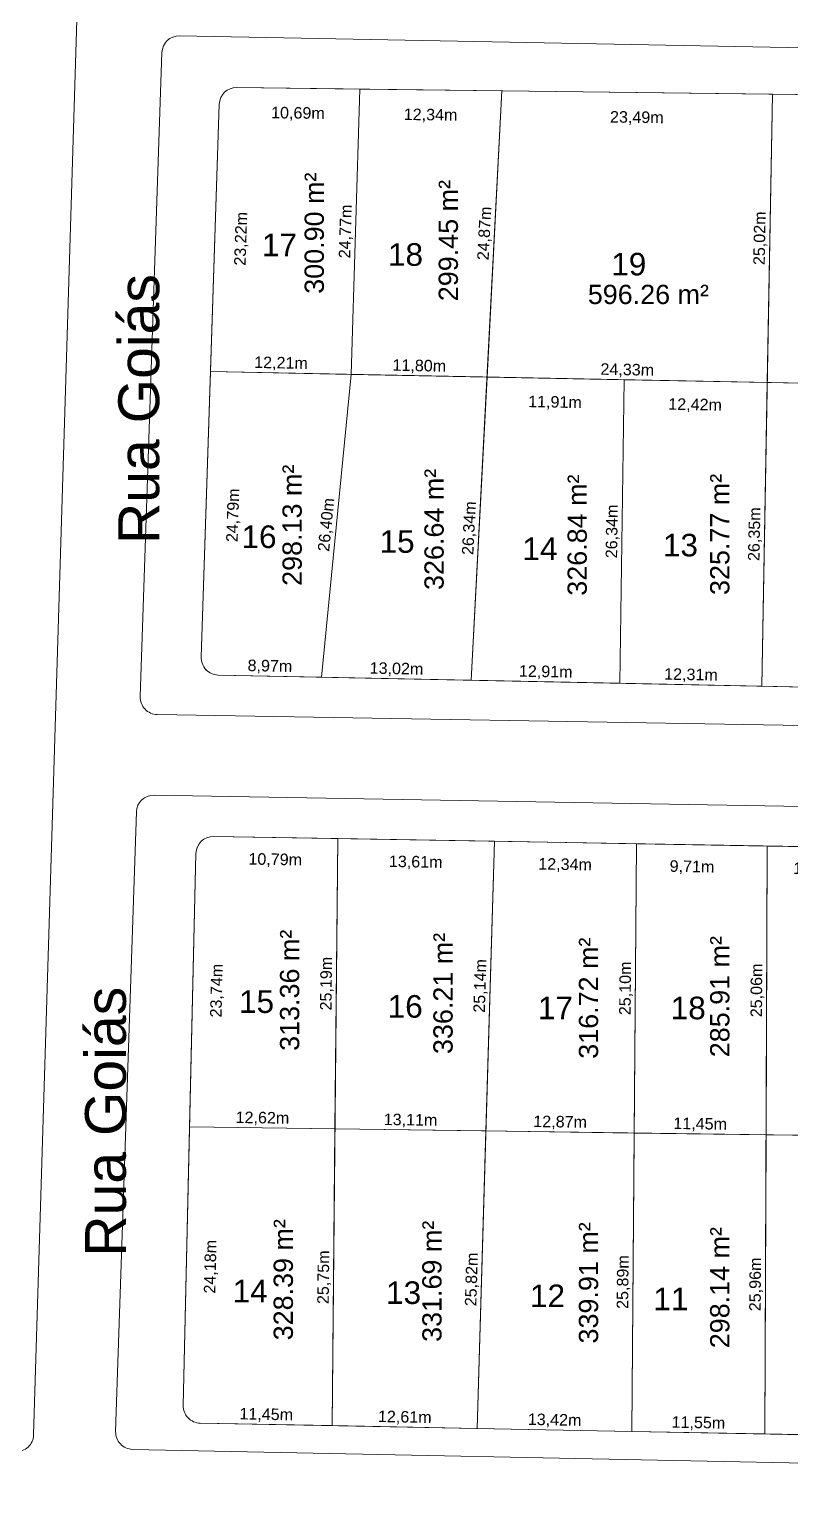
# Model space of a CAD drawing. Header units: metres. Extents: x 3808 to 8215, y 2374 to 6187.
# Drawn here: x 4826.5 to 4892.6, y 5179.5 to 5306.6 of the extents above; entities that cross this region are included whole.
import ezdxf
from ezdxf.enums import TextEntityAlignment as Align

# ---------------------------------------------------------------- set-up
doc = ezdxf.new("R2010")
doc.units = ezdxf.units.M
for name, color, linetype in [('Areas Lotes', 1, 'Continuous'), ('Calçada', 8, 'Continuous'), ('COTAS', 7, 'Continuous'), ('Lote', 7, 'Continuous'), ('Nome das Ruas', 7, 'Continuous'), ('Nº Lote', 7, 'Continuous'), ('quadras', 7, 'Continuous')]:
    doc.layers.add(name, color=color, linetype=linetype)
doc.styles.add('Arial', font='arial.ttf')
doc.dimstyles.new('Copy(2) of ISO-25', dxfattribs={"dimtxt": 1, "dimasz": 2.5, "dimexe": 1.25, "dimexo": 0.625, "dimgap": 0.2, "dimtad": 1, "dimtoh": 1, "dimlfac": 1, "dimzin": 1, "dimtxsty": 'Arial', "dimblk": 'NONE', "dimcen": 0, "dimse1": 1, "dimse2": 1, "dimsd1": 1, "dimsd2": 1, "dimclrt": 256, "dimaunit": 1, "dimadec": 3, "dimazin": 0, "dimtfac": 1, "dimtmove": 0, "dimatfit": 3, "dimldrblk": 'NONE', "dimfxl": 1, "dimtolj": 1, "dimtzin": 0, "dimarcsym": 0})

# ---------------------------------------------------------------- blocks, each defined once
blk = doc.blocks.new('*D5661')
at = {"layer": 'Defpoints', "color": 0, "linetype": 'Continuous', "transparency": 16777216}
for p in [(4890.36, 5184.69), (4890.36, 5184.69), (4902.29, 5184.46)]:
    blk.add_point(p, dxfattribs=at)
at = {"layer": 'COTAS', "linetype": 'Continuous', "lineweight": 5, "transparency": 16777216, "insert": (4896.34, 5185.38), "char_height": 1, "attachment_point": 5, "rotation": 358.9041, "style": 'Arial'}
blk.add_mtext('\\A1;11,93m', dxfattribs=at)
blk = doc.blocks.new('_None')
blk = doc.blocks.new('*D5662')
at = {"layer": 'Defpoints', "color": 0, "linetype": 'Continuous', "transparency": 16777216}
for p in [(4878.81, 5184.91), (4878.81, 5184.91), (4890.36, 5184.69)]:
    blk.add_point(p, dxfattribs=at)
at = {"layer": 'COTAS', "linetype": 'Continuous', "lineweight": 5, "transparency": 16777216, "insert": (4884.6, 5185.6), "char_height": 1, "attachment_point": 5, "rotation": 358.9041, "style": 'Arial'}
blk.add_mtext('\\A1;11,55m', dxfattribs=at)
blk = doc.blocks.new('*D5663')
at = {"layer": 'Defpoints', "color": 0, "linetype": 'Continuous', "transparency": 16777216}
for p in [(4865.39, 5185.17), (4865.39, 5185.17), (4878.81, 5184.91)]:
    blk.add_point(p, dxfattribs=at)
at = {"layer": 'COTAS', "linetype": 'Continuous', "lineweight": 5, "transparency": 16777216, "insert": (4872.11, 5185.84), "char_height": 1, "attachment_point": 5, "rotation": 358.9041, "style": 'Arial'}
blk.add_mtext('\\A1;13,42m', dxfattribs=at)
blk = doc.blocks.new('*D5664')
at = {"layer": 'Defpoints', "color": 0, "linetype": 'Continuous', "transparency": 16777216}
for p in [(4852.78, 5185.41), (4852.78, 5185.41), (4865.39, 5185.17)]:
    blk.add_point(p, dxfattribs=at)
at = {"layer": 'COTAS', "linetype": 'Continuous', "lineweight": 5, "transparency": 16777216, "insert": (4859.1, 5186.09), "char_height": 1, "attachment_point": 5, "rotation": 358.9041, "style": 'Arial'}
blk.add_mtext('\\A1;12,61m', dxfattribs=at)
blk = doc.blocks.new('*D5665')
at = {"layer": 'Defpoints', "color": 0, "linetype": 'Continuous', "transparency": 16777216}
for p in [(4841.33, 5185.63), (4841.33, 5185.63), (4852.78, 5185.41)]:
    blk.add_point(p, dxfattribs=at)
at = {"layer": 'COTAS', "linetype": 'Continuous', "lineweight": 5, "transparency": 16777216, "insert": (4847.07, 5186.32), "char_height": 1, "attachment_point": 5, "rotation": 358.9041, "style": 'Arial'}
blk.add_mtext('\\A1;11,45m', dxfattribs=at)
blk = doc.blocks.new('*D5666')
at = {"layer": 'Defpoints', "color": 0, "linetype": 'Continuous', "transparency": 16777216}
for p in [(4840.42, 5211.34), (4853.03, 5211.16), (4853.03, 5211.16)]:
    blk.add_point(p, dxfattribs=at)
at = {"layer": 'COTAS', "linetype": 'Continuous', "lineweight": 5, "transparency": 16777216, "insert": (4846.74, 5212.05), "char_height": 1, "attachment_point": 5, "rotation": 359.2102, "style": 'Arial'}
blk.add_mtext('\\A1;12,62m', dxfattribs=at)
blk = doc.blocks.new('*D5667')
at = {"layer": 'Defpoints', "color": 0, "linetype": 'Continuous', "transparency": 16777216}
for p in [(4853.03, 5211.16), (4866.15, 5210.98), (4866.15, 5210.98)]:
    blk.add_point(p, dxfattribs=at)
at = {"layer": 'COTAS', "linetype": 'Continuous', "lineweight": 5, "transparency": 16777216, "insert": (4859.6, 5211.87), "char_height": 1, "attachment_point": 5, "rotation": 359.2102, "style": 'Arial'}
blk.add_mtext('\\A1;13,11m', dxfattribs=at)
blk = doc.blocks.new('*D5668')
at = {"layer": 'Defpoints', "color": 0, "linetype": 'Continuous', "transparency": 16777216}
for p in [(4866.15, 5210.98), (4879.02, 5210.98), (4879.02, 5210.81)]:
    blk.add_point(p, dxfattribs=at)
at = {"layer": 'COTAS', "linetype": 'Continuous', "lineweight": 5, "transparency": 16777216, "insert": (4872.59, 5211.7), "char_height": 1, "attachment_point": 5, "rotation": 359.2102, "style": 'Arial'}
blk.add_mtext('\\A1;12,87m', dxfattribs=at)
blk = doc.blocks.new('*D5669')
at = {"layer": 'Defpoints', "color": 0, "linetype": 'Continuous', "transparency": 16777216}
for p in [(4879.02, 5210.98), (4890.47, 5210.65), (4890.47, 5210.65)]:
    blk.add_point(p, dxfattribs=at)
at = {"layer": 'COTAS', "linetype": 'Continuous', "lineweight": 5, "transparency": 16777216, "insert": (4884.75, 5211.53), "char_height": 1, "attachment_point": 5, "rotation": 359.2102, "style": 'Arial'}
blk.add_mtext('\\A1;11,45m', dxfattribs=at)
blk = doc.blocks.new('*D5670')
at = {"layer": 'Defpoints', "color": 0, "linetype": 'Continuous', "transparency": 16777216}
for p in [(4890.47, 5210.65), (4901.86, 5210.49), (4901.86, 5210.49)]:
    blk.add_point(p, dxfattribs=at)
at = {"layer": 'COTAS', "linetype": 'Continuous', "lineweight": 5, "transparency": 16777216, "insert": (4896.17, 5211.37), "char_height": 1, "attachment_point": 5, "rotation": 359.2102, "style": 'Arial'}
blk.add_mtext('\\A1;11,39m', dxfattribs=at)
blk = doc.blocks.new('*D5691')
at = {"layer": 'Defpoints', "color": 0, "linetype": 'Continuous', "transparency": 16777216}
for p in [(4888.93, 5235.71), (4901.45, 5235.52), (4888.89, 5232.97)]:
    blk.add_point(p, dxfattribs=at)
at = {"layer": 'COTAS', "linetype": 'Continuous', "lineweight": 5, "transparency": 16777216, "insert": (4895.16, 5233.66), "char_height": 1, "attachment_point": 5, "rotation": 359.0132, "style": 'Arial'}
blk.add_mtext('\\A1;12,52m', dxfattribs=at)
blk = doc.blocks.new('*D5692')
at = {"layer": 'Defpoints', "color": 0, "linetype": 'Continuous', "transparency": 16777216}
for p in [(4879.22, 5235.9), (4888.93, 5235.71), (4879.18, 5233.13)]:
    blk.add_point(p, dxfattribs=at)
at = {"layer": 'COTAS', "linetype": 'Continuous', "lineweight": 5, "transparency": 16777216, "insert": (4884.04, 5233.85), "char_height": 1, "attachment_point": 5, "rotation": 359.0132, "style": 'Arial'}
blk.add_mtext('\\A1;9,71m', dxfattribs=at)
blk = doc.blocks.new('*D5693')
at = {"layer": 'Defpoints', "color": 0, "linetype": 'Continuous', "transparency": 16777216}
for p in [(4866.88, 5236.12), (4879.22, 5235.9), (4866.83, 5233.35)]:
    blk.add_point(p, dxfattribs=at)
at = {"layer": 'COTAS', "linetype": 'Continuous', "lineweight": 5, "transparency": 16777216, "insert": (4873.02, 5234.04), "char_height": 1, "attachment_point": 5, "rotation": 359.0132, "style": 'Arial'}
blk.add_mtext('\\A1;12,34m', dxfattribs=at)
blk = doc.blocks.new('*D5694')
at = {"layer": 'Defpoints', "color": 0, "linetype": 'Continuous', "transparency": 16777216}
for p in [(4853.28, 5236.35), (4866.88, 5236.12), (4853.23, 5233.58)]:
    blk.add_point(p, dxfattribs=at)
at = {"layer": 'COTAS', "linetype": 'Continuous', "lineweight": 5, "transparency": 16777216, "insert": (4860.05, 5234.26), "char_height": 1, "attachment_point": 5, "rotation": 359.0132, "style": 'Arial'}
blk.add_mtext('\\A1;13,61m', dxfattribs=at)
blk = doc.blocks.new('*D5695')
at = {"layer": 'Defpoints', "color": 0, "linetype": 'Continuous', "transparency": 16777216}
for p in [(4842.49, 5236.54), (4853.28, 5236.35), (4842.44, 5233.77)]:
    blk.add_point(p, dxfattribs=at)
at = {"layer": 'COTAS', "linetype": 'Continuous', "lineweight": 5, "transparency": 16777216, "insert": (4847.85, 5234.47), "char_height": 1, "attachment_point": 5, "rotation": 359.0132, "style": 'Arial'}
blk.add_mtext('\\A1;10,79m', dxfattribs=at)
blk = doc.blocks.new('*D5696')
at = {"layer": 'Defpoints', "color": 0, "linetype": 'Continuous', "transparency": 16777216}
for p in [(4853.28, 5236.35), (4853.03, 5211.16), (4853.03, 5211.16)]:
    blk.add_point(p, dxfattribs=at)
at = {"layer": 'COTAS', "linetype": 'Continuous', "lineweight": 5, "transparency": 16777216, "insert": (4852.35, 5223.77), "char_height": 1, "attachment_point": 5, "rotation": 89.4457, "style": 'Arial'}
blk.add_mtext('\\A1;25,19m', dxfattribs=at)
blk = doc.blocks.new('*D5697')
at = {"layer": 'Defpoints', "color": 0, "linetype": 'Continuous', "transparency": 16777216}
for p in [(4866.88, 5236.12), (4866.15, 5210.98), (4866.15, 5210.98)]:
    blk.add_point(p, dxfattribs=at)
at = {"layer": 'COTAS', "linetype": 'Continuous', "lineweight": 5, "transparency": 16777216, "insert": (4865.71, 5223.57), "char_height": 1, "attachment_point": 5, "rotation": 88.3249, "style": 'Arial'}
blk.add_mtext('\\A1;25,14m', dxfattribs=at)
blk = doc.blocks.new('*D5698')
at = {"layer": 'Defpoints', "color": 0, "linetype": 'Continuous', "transparency": 16777216}
for p in [(4879.22, 5235.9), (4879.02, 5210.81), (4879.02, 5210.81)]:
    blk.add_point(p, dxfattribs=at)
at = {"layer": 'COTAS', "linetype": 'Continuous', "lineweight": 5, "transparency": 16777216, "insert": (4878.32, 5223.36), "char_height": 1, "attachment_point": 5, "rotation": 89.5321, "style": 'Arial'}
blk.add_mtext('\\A1;25,10m', dxfattribs=at)
blk = doc.blocks.new('*D5699')
at = {"layer": 'Defpoints', "color": 0, "linetype": 'Continuous', "transparency": 16777216}
for p in [(4890.57, 5235.71), (4890.47, 5210.65), (4890.47, 5210.65)]:
    blk.add_point(p, dxfattribs=at)
at = {"layer": 'COTAS', "linetype": 'Continuous', "lineweight": 5, "transparency": 16777216, "insert": (4889.72, 5223.18), "char_height": 1, "attachment_point": 5, "rotation": 89.7574, "style": 'Arial'}
blk.add_mtext('\\A1;25,06m', dxfattribs=at)
blk = doc.blocks.new('*D5723')
at = {"layer": 'Defpoints', "color": 0, "linetype": 'Continuous', "transparency": 16777216}
for p in [(4890.47, 5210.65), (4890.36, 5184.69), (4890.36, 5184.69)]:
    blk.add_point(p, dxfattribs=at)
at = {"layer": 'COTAS', "linetype": 'Continuous', "lineweight": 5, "transparency": 16777216, "insert": (4889.61, 5197.67), "char_height": 1, "attachment_point": 5, "rotation": 89.7574, "style": 'Arial'}
blk.add_mtext('\\A1;25,96m', dxfattribs=at)
blk = doc.blocks.new('*D5724')
at = {"layer": 'Defpoints', "color": 0, "linetype": 'Continuous', "transparency": 16777216}
for p in [(4879.02, 5210.81), (4878.81, 5184.91), (4878.81, 5184.91)]:
    blk.add_point(p, dxfattribs=at)
at = {"layer": 'COTAS', "linetype": 'Continuous', "lineweight": 5, "transparency": 16777216, "insert": (4878.11, 5197.87), "char_height": 1, "attachment_point": 5, "rotation": 89.5321, "style": 'Arial'}
blk.add_mtext('\\A1;25,89m', dxfattribs=at)
blk = doc.blocks.new('*D5725')
at = {"layer": 'Defpoints', "color": 0, "linetype": 'Continuous', "transparency": 16777216}
for p in [(4866.15, 5210.98), (4865.39, 5185.17), (4865.39, 5185.17)]:
    blk.add_point(p, dxfattribs=at)
at = {"layer": 'COTAS', "linetype": 'Continuous', "lineweight": 5, "transparency": 16777216, "insert": (4864.97, 5198.1), "char_height": 1, "attachment_point": 5, "rotation": 88.3249, "style": 'Arial'}
blk.add_mtext('\\A1;25,82m', dxfattribs=at)
blk = doc.blocks.new('*D5726')
at = {"layer": 'Defpoints', "color": 0, "linetype": 'Continuous', "transparency": 16777216}
for p in [(4853.03, 5211.16), (4852.78, 5185.41), (4852.78, 5185.41)]:
    blk.add_point(p, dxfattribs=at)
at = {"layer": 'COTAS', "linetype": 'Continuous', "lineweight": 5, "transparency": 16777216, "insert": (4852.11, 5198.29), "char_height": 1, "attachment_point": 5, "rotation": 89.4457, "style": 'Arial'}
blk.add_mtext('\\A1;25,75m', dxfattribs=at)
blk = doc.blocks.new('*D5727')
at = {"layer": 'Defpoints', "color": 0, "linetype": 'Continuous', "transparency": 16777216}
for p in [(4840.42, 5211.34), (4843.36, 5211.27), (4839.86, 5187.16)]:
    blk.add_point(p, dxfattribs=at)
at = {"layer": 'COTAS', "linetype": 'Continuous', "lineweight": 5, "transparency": 16777216, "insert": (4842.29, 5199.2), "char_height": 1, "attachment_point": 5, "rotation": 88.6853, "style": 'Arial'}
blk.add_mtext('\\A1;24,18m', dxfattribs=at)
blk = doc.blocks.new('*D5728')
at = {"layer": 'Defpoints', "color": 0, "linetype": 'Continuous', "transparency": 16777216}
for p in [(4840.96, 5235.07), (4843.91, 5235), (4840.42, 5211.34)]:
    blk.add_point(p, dxfattribs=at)
at = {"layer": 'COTAS', "linetype": 'Continuous', "lineweight": 5, "transparency": 16777216, "insert": (4842.83, 5223.16), "char_height": 1, "attachment_point": 5, "rotation": 88.6853, "style": 'Arial'}
blk.add_mtext('\\A1;23,74m', dxfattribs=at)
blk = doc.blocks.new('*D5916')
at = {"layer": 'Defpoints', "color": 0, "linetype": 'Continuous', "transparency": 16777216}
for p in [(4890.09, 5249.58), (4890.09, 5249.58), (4902.14, 5249.34)]:
    blk.add_point(p, dxfattribs=at)
at = {"layer": 'COTAS', "linetype": 'Continuous', "lineweight": 5, "transparency": 16777216, "insert": (4896.13, 5250.26), "char_height": 1, "attachment_point": 5, "rotation": 358.8291, "style": 'Arial'}
blk.add_mtext('\\A1;12,05m', dxfattribs=at)
blk = doc.blocks.new('*D5917')
at = {"layer": 'Defpoints', "color": 0, "linetype": 'Continuous', "transparency": 16777216}
for p in [(4877.78, 5249.83), (4877.78, 5249.83), (4890.09, 5249.58)]:
    blk.add_point(p, dxfattribs=at)
at = {"layer": 'COTAS', "linetype": 'Continuous', "lineweight": 5, "transparency": 16777216, "insert": (4883.95, 5250.51), "char_height": 1, "attachment_point": 5, "rotation": 358.8291, "style": 'Arial'}
blk.add_mtext('\\A1;12,31m', dxfattribs=at)
blk = doc.blocks.new('*D5918')
at = {"layer": 'Defpoints', "color": 0, "linetype": 'Continuous', "transparency": 16777216}
for p in [(4864.87, 5250.1), (4864.87, 5250.1), (4877.78, 5249.83)]:
    blk.add_point(p, dxfattribs=at)
at = {"layer": 'COTAS', "linetype": 'Continuous', "lineweight": 5, "transparency": 16777216, "insert": (4871.34, 5250.77), "char_height": 1, "attachment_point": 5, "rotation": 358.8291, "style": 'Arial'}
blk.add_mtext('\\A1;12,91m', dxfattribs=at)
blk = doc.blocks.new('*D5919')
at = {"layer": 'Defpoints', "color": 0, "linetype": 'Continuous', "transparency": 16777216}
for p in [(4851.86, 5250.36), (4851.86, 5250.36), (4864.87, 5250.1)]:
    blk.add_point(p, dxfattribs=at)
at = {"layer": 'COTAS', "linetype": 'Continuous', "lineweight": 5, "transparency": 16777216, "insert": (4858.38, 5251.03), "char_height": 1, "attachment_point": 5, "rotation": 358.8291, "style": 'Arial'}
blk.add_mtext('\\A1;13,02m', dxfattribs=at)
blk = doc.blocks.new('*D5920')
at = {"layer": 'Defpoints', "color": 0, "linetype": 'Continuous', "transparency": 16777216}
for p in [(4842.89, 5250.55), (4842.89, 5250.55), (4851.86, 5250.36)]:
    blk.add_point(p, dxfattribs=at)
at = {"layer": 'COTAS', "linetype": 'Continuous', "lineweight": 5, "transparency": 16777216, "insert": (4847.39, 5251.26), "char_height": 1, "attachment_point": 5, "rotation": 358.8291, "style": 'Arial'}
blk.add_mtext('\\A1;8,97m', dxfattribs=at)
blk = doc.blocks.new('*D5921')
at = {"layer": 'Defpoints', "color": 0, "linetype": 'Continuous', "transparency": 16777216}
for p in [(4842.23, 5276.87), (4854.44, 5276.64), (4854.44, 5276.64)]:
    blk.add_point(p, dxfattribs=at)
at = {"layer": 'COTAS', "linetype": 'Continuous', "lineweight": 5, "transparency": 16777216, "insert": (4848.35, 5277.56), "char_height": 1, "attachment_point": 5, "rotation": 358.8801, "style": 'Arial'}
blk.add_mtext('\\A1;12,21m', dxfattribs=at)
blk = doc.blocks.new('*D5922')
at = {"layer": 'Defpoints', "color": 0, "linetype": 'Continuous', "transparency": 16777216}
for p in [(4854.44, 5276.64), (4866.24, 5276.4), (4866.24, 5276.4)]:
    blk.add_point(p, dxfattribs=at)
at = {"layer": 'COTAS', "linetype": 'Continuous', "lineweight": 5, "transparency": 16777216, "insert": (4860.36, 5277.32), "char_height": 1, "attachment_point": 5, "rotation": 358.8801, "style": 'Arial'}
blk.add_mtext('\\A1;11,80m', dxfattribs=at)
blk = doc.blocks.new('*D5923')
at = {"layer": 'Defpoints', "color": 0, "linetype": 'Continuous', "transparency": 16777216}
for p in [(4866.24, 5276.4), (4890.57, 5275.93), (4890.57, 5275.93)]:
    blk.add_point(p, dxfattribs=at)
at = {"layer": 'COTAS', "linetype": 'Continuous', "lineweight": 5, "transparency": 16777216, "insert": (4878.42, 5276.97), "char_height": 1, "attachment_point": 5, "rotation": 358.8801, "style": 'Arial'}
blk.add_mtext('\\A1;24,33m', dxfattribs=at)
blk = doc.blocks.new('*D5924')
at = {"layer": 'Defpoints', "color": 0, "linetype": 'Continuous', "transparency": 16777216}
for p in [(4890.57, 5275.93), (4901.9, 5275.71), (4901.9, 5275.71)]:
    blk.add_point(p, dxfattribs=at)
at = {"layer": 'COTAS', "linetype": 'Continuous', "lineweight": 5, "transparency": 16777216, "insert": (4896.25, 5276.62), "char_height": 1, "attachment_point": 5, "rotation": 358.8801, "style": 'Arial'}
blk.add_mtext('\\A1;11,33m', dxfattribs=at)
blk = doc.blocks.new('*D5934')
at = {"layer": 'Defpoints', "color": 0, "linetype": 'Continuous', "transparency": 16777216}
for p in [(4866.24, 5276.78), (4878.15, 5276.55), (4878.08, 5273.24)]:
    blk.add_point(p, dxfattribs=at)
at = {"layer": 'COTAS', "linetype": 'Continuous', "lineweight": 5, "transparency": 16777216, "insert": (4872.14, 5274.16), "char_height": 1, "attachment_point": 5, "rotation": 358.8801, "style": 'Arial'}
blk.add_mtext('\\A1;11,91m', dxfattribs=at)
blk = doc.blocks.new('*D5935')
at = {"layer": 'Defpoints', "color": 0, "linetype": 'Continuous', "transparency": 16777216}
for p in [(4878.15, 5276.17), (4890.57, 5275.93), (4890.51, 5273.02)]:
    blk.add_point(p, dxfattribs=at)
at = {"layer": 'COTAS', "linetype": 'Continuous', "lineweight": 5, "transparency": 16777216, "insert": (4884.31, 5273.94), "char_height": 1, "attachment_point": 5, "rotation": 358.8801, "style": 'Arial'}
blk.add_mtext('\\A1;12,42m', dxfattribs=at)
blk = doc.blocks.new('*D5936')
at = {"layer": 'Defpoints', "color": 0, "linetype": 'Continuous', "transparency": 16777216}
for p in [(4844.51, 5301.53), (4855.2, 5301.4), (4855.16, 5298.37)]:
    blk.add_point(p, dxfattribs=at)
at = {"layer": 'COTAS', "linetype": 'Continuous', "lineweight": 5, "transparency": 16777216, "insert": (4849.82, 5299.24), "char_height": 1, "attachment_point": 5, "rotation": 359.2833, "style": 'Arial'}
blk.add_mtext('\\A1;10,69m', dxfattribs=at)
blk = doc.blocks.new('*D5937')
at = {"layer": 'Defpoints', "color": 0, "linetype": 'Continuous', "transparency": 16777216}
for p in [(4855.2, 5301.4), (4867.53, 5301.24), (4867.49, 5298.22)]:
    blk.add_point(p, dxfattribs=at)
at = {"layer": 'COTAS', "linetype": 'Continuous', "lineweight": 5, "transparency": 16777216, "insert": (4861.34, 5299.09), "char_height": 1, "attachment_point": 5, "rotation": 359.2833, "style": 'Arial'}
blk.add_mtext('\\A1;12,34m', dxfattribs=at)
blk = doc.blocks.new('*D5938')
at = {"layer": 'Defpoints', "color": 0, "linetype": 'Continuous', "transparency": 16777216}
for p in [(4867.53, 5301.24), (4891.02, 5300.95), (4890.98, 5297.92)]:
    blk.add_point(p, dxfattribs=at)
at = {"layer": 'COTAS', "linetype": 'Continuous', "lineweight": 5, "transparency": 16777216, "insert": (4879.25, 5298.87), "char_height": 1, "attachment_point": 5, "rotation": 359.2833, "style": 'Arial'}
blk.add_mtext('\\A1;23,49m', dxfattribs=at)
blk = doc.blocks.new('*D5939')
at = {"layer": 'Defpoints', "color": 0, "linetype": 'Continuous', "transparency": 16777216}
for p in [(4891.02, 5300.95), (4901.67, 5300.82), (4901.63, 5297.79)]:
    blk.add_point(p, dxfattribs=at)
at = {"layer": 'COTAS', "linetype": 'Continuous', "lineweight": 5, "transparency": 16777216, "insert": (4896.32, 5298.66), "char_height": 1, "attachment_point": 5, "rotation": 359.2833, "style": 'Arial'}
blk.add_mtext('\\A1;10,65m', dxfattribs=at)
blk = doc.blocks.new('*D5973')
at = {"layer": 'Defpoints', "color": 0, "linetype": 'Continuous', "transparency": 16777216}
for p in [(4890.57, 5275.93), (4890.09, 5249.58), (4890.09, 5249.58)]:
    blk.add_point(p, dxfattribs=at)
at = {"layer": 'COTAS', "linetype": 'Continuous', "lineweight": 5, "transparency": 16777216, "insert": (4889.53, 5262.77), "char_height": 1, "attachment_point": 5, "rotation": 88.9669, "style": 'Arial'}
blk.add_mtext('\\A1;26,35m', dxfattribs=at)
blk = doc.blocks.new('*D5974')
at = {"layer": 'Defpoints', "color": 0, "linetype": 'Continuous', "transparency": 16777216}
for p in [(4891.02, 5300.95), (4891.02, 5300.95), (4890.57, 5275.93)]:
    blk.add_point(p, dxfattribs=at)
at = {"layer": 'COTAS', "linetype": 'Continuous', "lineweight": 5, "transparency": 16777216, "insert": (4889.99, 5288.45), "char_height": 1, "attachment_point": 5, "rotation": 88.9669, "style": 'Arial'}
blk.add_mtext('\\A1;25,02m', dxfattribs=at)
blk = doc.blocks.new('*D5975')
at = {"layer": 'Defpoints', "color": 0, "linetype": 'Continuous', "transparency": 16777216}
for p in [(4867.53, 5301.24), (4866.24, 5276.4), (4866.24, 5276.4)]:
    blk.add_point(p, dxfattribs=at)
at = {"layer": 'COTAS', "linetype": 'Continuous', "lineweight": 5, "transparency": 16777216, "insert": (4866.09, 5288.87), "char_height": 1, "attachment_point": 5, "rotation": 87.0238, "style": 'Arial'}
blk.add_mtext('\\A1;24,87m', dxfattribs=at)
blk = doc.blocks.new('*D5976')
at = {"layer": 'Defpoints', "color": 0, "linetype": 'Continuous', "transparency": 16777216}
for p in [(4855.2, 5301.4), (4854.44, 5276.64), (4854.44, 5276.64)]:
    blk.add_point(p, dxfattribs=at)
at = {"layer": 'COTAS', "linetype": 'Continuous', "lineweight": 5, "transparency": 16777216, "insert": (4854.02, 5289.04), "char_height": 1, "attachment_point": 5, "rotation": 88.2569, "style": 'Arial'}
blk.add_mtext('\\A1;24,77m', dxfattribs=at)
blk = doc.blocks.new('*D5977')
at = {"layer": 'Defpoints', "color": 0, "linetype": 'Continuous', "transparency": 16777216}
for p in [(4854.44, 5276.64), (4851.86, 5250.36), (4851.86, 5250.36)]:
    blk.add_point(p, dxfattribs=at)
at = {"layer": 'COTAS', "linetype": 'Continuous', "lineweight": 5, "transparency": 16777216, "insert": (4852.35, 5263.58), "char_height": 1, "attachment_point": 5, "rotation": 84.3822, "style": 'Arial'}
blk.add_mtext('\\A1;26,40m', dxfattribs=at)
blk = doc.blocks.new('*D5978')
at = {"layer": 'Defpoints', "color": 0, "linetype": 'Continuous', "transparency": 16777216}
for p in [(4866.24, 5276.4), (4864.87, 5250.1), (4864.87, 5250.1)]:
    blk.add_point(p, dxfattribs=at)
at = {"layer": 'COTAS', "linetype": 'Continuous', "lineweight": 5, "transparency": 16777216, "insert": (4864.76, 5263.29), "char_height": 1, "attachment_point": 5, "rotation": 87.0238, "style": 'Arial'}
blk.add_mtext('\\A1;26,34m', dxfattribs=at)
blk = doc.blocks.new('*D5979')
at = {"layer": 'Defpoints', "color": 0, "linetype": 'Continuous', "transparency": 16777216}
for p in [(4878.15, 5276.17), (4877.78, 5249.83), (4877.78, 5249.83)]:
    blk.add_point(p, dxfattribs=at)
at = {"layer": 'COTAS', "linetype": 'Continuous', "lineweight": 5, "transparency": 16777216, "insert": (4877.16, 5263.01), "char_height": 1, "attachment_point": 5, "rotation": 89.2075, "style": 'Arial'}
blk.add_mtext('\\A1;26,34m', dxfattribs=at)
blk = doc.blocks.new('*D5980')
at = {"layer": 'Defpoints', "color": 0, "linetype": 'Continuous', "transparency": 16777216}
for p in [(4842.99, 5300.08), (4842.23, 5276.87), (4845.36, 5276.77)]:
    blk.add_point(p, dxfattribs=at)
at = {"layer": 'COTAS', "linetype": 'Continuous', "lineweight": 5, "transparency": 16777216, "insert": (4844.94, 5288.4), "char_height": 1, "attachment_point": 5, "rotation": 88.1343, "style": 'Arial'}
blk.add_mtext('\\A1;23,22m', dxfattribs=at)
blk = doc.blocks.new('*D5981')
at = {"layer": 'Defpoints', "color": 0, "linetype": 'Continuous', "transparency": 16777216}
for p in [(4842.23, 5276.87), (4841.43, 5252.09), (4844.65, 5251.99)]:
    blk.add_point(p, dxfattribs=at)
at = {"layer": 'COTAS', "linetype": 'Continuous', "lineweight": 5, "transparency": 16777216, "insert": (4844.25, 5264.41), "char_height": 1, "attachment_point": 5, "rotation": 88.1343, "style": 'Arial'}
blk.add_mtext('\\A1;24,79m', dxfattribs=at)

msp = doc.modelspace()

# ---------------------------------------------------------------- linework, layer by layer
at = {"layer": 'Calçada', "linetype": 'Continuous', "lineweight": 5}
for p, q in [((4834.986, 5450.076), (4826.87, 5184.602)), ((5025.046, 5302.448), (4839.538, 5306.011)), ((4838.01, 5304.562), (4836.133, 5248.671)), ((5023.762, 5243.912), (4837.607, 5247.121)), ((5023.592, 5236.914), (4837.323, 5240.125)), ((4835.798, 5238.676), (4833.992, 5184.904)), ((5022.33, 5179.505), (4835.461, 5183.354))]:
    msp.add_line(p, q, dxfattribs=at)
for centre, start, end in [((4839.509, 5304.512), 88.89945, 178.07708), ((4837.632, 5248.621), 178.07708, 269.01241), ((4837.297, 5238.625), 89.01241, 178.07708), ((4835.491, 5184.853), 178.07708, 268.82016), ((4825.371, 5184.653), 267.49632, 358.05102)]:
    msp.add_arc(centre, 1.5, start, end, dxfattribs=at)
at = {"layer": 'Lote', "linetype": 'Continuous', "lineweight": 5}
msp.add_line((4854.443, 5276.635), (4855.196, 5301.397), dxfattribs=at)
at = {"layer": 'Lote', "lineweight": 5}
for p, q in [((4864.873, 5250.097), (4867.532, 5301.243)), ((4890.09, 5249.582), (4891.016, 5300.949)), ((4934.534, 5275.07), (4842.232, 5276.874)), ((4851.859, 5250.363), (4854.443, 5276.635)), ((4877.783, 5249.833), (4878.147, 5276.172)), ((4853.277, 5236.351), (4852.785, 5185.41)), ((4866.882, 5236.117), (4865.392, 5185.169)), ((4878.807, 5184.912), (4879.224, 5235.904)), ((4890.573, 5235.709), (4890.357, 5184.692)), ((4840.419, 5211.338), (4921.28, 5210.223))]:
    msp.add_line(p, q, dxfattribs=at)
at = {"layer": 'Lote', "linetype": 'Continuous', "lineweight": 5, "flags": 128}
for points in [[(4855.196, 5301.397), (4844.506, 5301.531, 0.4083519), (4842.988, 5300.08), (4842.232, 5276.874), (4854.443, 5276.635)], [(4842.232, 5276.874), (4841.425, 5252.095, 0.41777), (4842.894, 5250.546), (4851.859, 5250.363), (4854.443, 5276.635)], [(4840.419, 5211.338), (4853.034, 5211.164), (4853.277, 5236.351), (4842.489, 5236.537, 0.412538), (4840.963, 5235.071)], [(4839.864, 5187.163, 0.4153326), (4841.335, 5185.629), (4852.785, 5185.41), (4853.034, 5211.164), (4840.419, 5211.338)]]:
    msp.add_lwpolyline(points, format="xyb", close=True, dxfattribs=at)
for points in [[(4854.443, 5276.635), (4866.241, 5276.405), (4867.532, 5301.243), (4855.196, 5301.397)], [(4890.565, 5275.929), (4891.016, 5300.949), (4867.532, 5301.243), (4866.241, 5276.405)], [(4901.898, 5275.707), (4901.67, 5300.816), (4891.016, 5300.949), (4890.565, 5275.929)], [(4851.859, 5250.363), (4864.873, 5250.097), (4866.241, 5276.405), (4854.443, 5276.635)], [(4864.873, 5250.097), (4877.783, 5249.833), (4878.147, 5276.172), (4866.241, 5276.405)], [(4877.783, 5249.833), (4890.09, 5249.582), (4890.565, 5275.929), (4878.147, 5276.172)], [(4890.09, 5249.582), (4902.137, 5249.336), (4901.898, 5275.707), (4890.565, 5275.929)], [(4866.882, 5236.117), (4853.277, 5236.351), (4853.034, 5211.164), (4866.147, 5210.983)], [(4866.147, 5210.983), (4879.019, 5210.806), (4879.224, 5235.904), (4866.882, 5236.117)], [(4890.573, 5235.709), (4879.224, 5235.904), (4879.019, 5210.806), (4890.467, 5210.648)], [(4890.467, 5210.648), (4901.86, 5210.491), (4901.449, 5235.521), (4890.573, 5235.709)], [(4866.147, 5210.983), (4853.034, 5211.164), (4852.785, 5185.41), (4865.392, 5185.169)], [(4865.392, 5185.169), (4878.807, 5184.912), (4879.019, 5210.806), (4866.147, 5210.983)], [(4879.019, 5210.806), (4878.807, 5184.912), (4890.357, 5184.692), (4890.467, 5210.648)], [(4890.357, 5184.692), (4902.288, 5184.463), (4901.86, 5210.491), (4890.467, 5210.648)]]:
    msp.add_lwpolyline(points, close=True, dxfattribs=at)
at = {"layer": 'quadras', "lineweight": 5}
for p, q in [((4844.506, 5301.531), (5020.421, 5299.331)), ((4841.425, 5252.095), (4842.988, 5300.08)), ((5020.372, 5246.919), (4842.894, 5250.546)), ((5020.313, 5233.474), (4842.489, 5236.537)), ((4840.963, 5235.071), (4839.864, 5187.163)), ((4841.335, 5185.629), (5018.877, 5182.233))]:
    msp.add_line(p, q, dxfattribs=at)
for centre, start, end in [((4844.487, 5300.031), 89.28331, 178.13428), ((4842.924, 5252.046), 178.13428, 268.82912), ((4842.463, 5235.037), 89.01324, 178.68527), ((4841.363, 5187.129), 178.68527, 268.90409)]:
    msp.add_arc(centre, 1.5, start, end, dxfattribs=at)

# ---------------------------------------------------------------- texts
at = {"layer": 'Areas Lotes', "lineweight": 5, "style": 'Arial'}
for s, p in [('300.90 m²', (4852.074, 5283.632)), ('299.45 m²', (4863.715, 5282.988)), ('298.13 m²', (4850.151, 5258.286)), ('326.64 m²', (4862.477, 5257.929)), ('326.84 m²', (4874.907, 5257.429)), ('325.77 m²', (4887.286, 5257.494)), ('313.36 m²', (4849.934, 5217.932)), ('336.21 m²', (4863.254, 5217.658)), ('316.72 m²', (4875.887, 5217.246)), ('285.91 m²', (4887.285, 5217.383)), ('328.39 m²', (4849.385, 5192.816)), ('331.69 m²', (4862.293, 5192.678)), ('339.91 m²', (4875.887, 5192.541)), ('298.14 m²', (4887.285, 5192.129))]:
    msp.add_text(s, height=1.6726, rotation=90, dxfattribs=at).set_placement(p)
at = {"layer": 'Areas Lotes', "linetype": 'Continuous', "lineweight": 5, "style": 'Arial'}
msp.add_text('596.26 m²', height=1.6726, dxfattribs=at).set_placement((4874.993, 5282.741))
at = {"layer": 'Nome das Ruas', "lineweight": 5, "style": 'Arial'}
for p in [(4837.777, 5261.914, 165.916), (4834.886, 5200.068, 165.916)]:
    msp.add_text('Rua Goiás', height=3.55, rotation=90, dxfattribs=at).set_placement(p)
at = {"layer": 'Nº Lote', "linetype": 'Continuous', "lineweight": 5, "style": 'Arial'}
for s, p in [('17', (4848.214, 5286.892)), ('18', (4859.161, 5286.059)), ('19', (4878.552, 5285.225)), ('16', (4846.442, 5261.571)), ('15', (4858.431, 5261.155)), ('14', (4870.837, 5260.529)), ('13', (4883.035, 5260.842)), ('15', (4846.226, 5221.226)), ('16', (4859.134, 5220.814)), ('17', (4872.18, 5220.677)), ('18', (4883.714, 5220.677)), ('14', (4845.677, 5196.11)), ('13', (4858.997, 5195.972)), ('12', (4871.493, 5195.698)), ('11', (4882.204, 5195.423))]:
    msp.add_text(s, height=1.96, dxfattribs=at).set_placement(p, align=Align.CENTER)

# ---------------------------------------------------------------- dimensions: what is measured, and where the dimension line sits
at = {"layer": 'COTAS', "linetype": 'Continuous', "lineweight": 5}
for p1, p2, distance, picture, middle in [((4844.506, 5301.531), (4855.196, 5301.397), -3.028, '*D5936', (4849.823, 5299.238)), ((4855.196, 5301.397), (4854.443, 5276.635), 0, '*D5976', (4854.019, 5289.041)), ((4867.532, 5301.243), (4866.241, 5276.405), 0, '*D5975', (4866.086, 5288.865)), ((4890.565, 5275.929), (4891.016, 5300.949), 0, '*D5974', (4889.99, 5288.454)), ((4842.988, 5300.08), (4842.232, 5276.874), 3.132, '*D5980', (4844.94, 5288.401)), ((4842.232, 5276.874), (4854.443, 5276.635), 0, '*D5921', (4848.353, 5277.555)), ((4842.232, 5276.874), (4841.425, 5252.095), 3.222, '*D5981', (4844.249, 5264.406)), ((4854.443, 5276.635), (4851.859, 5250.363), 0, '*D5977', (4852.354, 5263.578)), ((4866.241, 5276.405), (4864.873, 5250.097), 0, '*D5978', (4864.757, 5263.292)), ((4866.241, 5276.781), (4878.147, 5276.548), -3.304, '*D5934', (4872.145, 5274.161)), ((4878.147, 5276.172), (4877.783, 5249.833), 0, '*D5979', (4877.164, 5263.014)), ((4878.147, 5276.172), (4890.565, 5275.929), -2.907, '*D5935', (4884.315, 5273.944)), ((4890.565, 5275.929), (4890.09, 5249.582), 0, '*D5973', (4889.527, 5262.77)), ((4853.277, 5236.351), (4853.034, 5211.164), 0, '*D5696', (4852.355, 5223.765)), ((4866.882, 5236.117), (4866.147, 5210.983), 0, '*D5697', (4865.714, 5223.573)), ((4879.224, 5235.904), (4879.019, 5210.806), 0, '*D5698', (4878.32, 5223.361)), ((4890.573, 5235.709), (4890.467, 5210.648), 0, '*D5699', (4889.719, 5223.182)), ((4840.419, 5211.338), (4840.963, 5235.071), -2.944, '*D5728', (4842.834, 5223.155)), ((4840.419, 5211.338), (4853.034, 5211.164), 0, '*D5666', (4846.737, 5212.052)), ((4839.864, 5187.163), (4840.419, 5211.338), -2.946, '*D5727', (4842.286, 5199.201)), ((4853.0338, 5211.1638), (4852.7846, 5185.4103), 0, '*D5726', (4852.1083, 5198.2948)), ((4866.1469, 5210.983), (4865.392, 5185.1691), 0, '*D5725', (4864.9688, 5198.0995)), ((4879.019, 5210.806), (4878.807, 5184.912), 0, '*D5724', (4878.112, 5197.866)), ((4890.467, 5210.648), (4890.357, 5184.692), 0, '*D5723', (4889.611, 5197.673))]:
    dim = msp.add_aligned_dim(p1=p1, p2=p2, distance=distance, dimstyle='Copy(2) of ISO-25', override={"dimpost": 'm'}, dxfattribs=at)
    dim.commit()
    dim.dimension.update_dxf_attribs({"geometry": picture, "text_midpoint": middle})
for base, p1, p2, angle, picture, middle in [((4867.494, 5298.216), (4855.196, 5301.397), (4867.532, 5301.243), 179.28331, '*D5937', (4861.336, 5299.094)), ((4890.978, 5297.922), (4867.532, 5301.243), (4891.016, 5300.949), 179.28331, '*D5938', (4879.246, 5298.87)), ((4901.632, 5297.789), (4891.016, 5300.949), (4901.67, 5300.816), 179.28331, '*D5939', (4896.315, 5298.656)), ((4866.241, 5276.405), (4854.443, 5276.635), (4866.241, 5276.405), 178.88012, '*D5922', (4860.357, 5277.321)), ((4890.565, 5275.929), (4866.241, 5276.405), (4890.565, 5275.929), 178.88012, '*D5923', (4878.419, 5276.968)), ((4901.8977, 5275.7075), (4890.5652, 5275.929), (4901.8977, 5275.7075), 178.88012, '*D5924', (4896.2471, 5276.6191)), ((4842.894, 5250.546), (4851.859, 5250.363), (4842.894, 5250.546), 358.82912, '*D5920', (4847.393, 5251.256)), ((4851.859, 5250.363), (4864.873, 5250.097), (4851.859, 5250.363), 358.82912, '*D5919', (4858.382, 5251.031)), ((4864.873, 5250.097), (4877.783, 5249.833), (4864.873, 5250.097), 358.82912, '*D5918', (4871.344, 5250.766)), ((4877.783, 5249.833), (4890.09, 5249.582), (4877.783, 5249.833), 358.82912, '*D5917', (4883.953, 5250.508)), ((4890.09, 5249.582), (4902.137, 5249.336), (4890.09, 5249.582), 358.82912, '*D5916', (4896.13, 5250.259)), ((4842.441, 5233.765), (4853.277, 5236.351), (4842.489, 5236.537), 359.01324, '*D5695', (4847.849, 5234.473)), ((4853.23, 5233.58), (4866.882, 5236.117), (4853.277, 5236.351), 359.01324, '*D5694', (4860.046, 5234.263)), ((4866.834, 5233.345), (4879.224, 5235.904), (4866.882, 5236.117), 359.01324, '*D5693', (4873.019, 5234.04)), ((4879.176, 5233.133), (4888.933, 5235.709), (4879.224, 5235.904), 359.01324, '*D5692', (4884.044, 5233.85)), ((4888.885, 5232.965), (4901.449, 5235.521), (4888.933, 5235.709), 359.01324, '*D5691', (4895.157, 5233.658)), ((4866.147, 5210.983), (4853.034, 5211.164), (4866.147, 5210.983), 179.21015, '*D5667', (4859.601, 5211.874)), ((4879.018, 5210.806), (4866.147, 5210.983), (4879.02, 5210.983), 179.21015, '*D5668', (4872.593, 5211.695)), ((4890.467, 5210.648), (4879.02, 5210.983), (4890.467, 5210.648), 179.21015, '*D5669', (4884.753, 5211.527)), ((4901.86, 5210.491), (4890.467, 5210.648), (4901.86, 5210.491), 179.21015, '*D5670', (4896.175, 5211.37)), ((4841.335, 5185.629), (4852.785, 5185.41), (4841.335, 5185.629), 358.90409, '*D5665', (4847.075, 5186.321)), ((4852.785, 5185.41), (4865.392, 5185.169), (4852.785, 5185.41), 358.90409, '*D5664', (4859.104, 5186.091)), ((4865.392, 5185.169), (4878.807, 5184.912), (4865.392, 5185.169), 358.90409, '*D5663', (4872.115, 5185.842)), ((4878.807, 5184.912), (4890.357, 5184.692), (4878.807, 5184.912), 358.90409, '*D5662', (4884.598, 5185.603)), ((4890.357, 5184.692), (4902.288, 5184.463), (4890.357, 5184.692), 358.90409, '*D5661', (4896.338, 5185.378))]:
    dim = msp.add_linear_dim(base=base, p1=p1, p2=p2, angle=angle, dimstyle='Copy(2) of ISO-25', override={"dimpost": 'm', "dimtmove": 1}, dxfattribs=at)
    dim.commit()
    dim.dimension.update_dxf_attribs({"geometry": picture, "text_midpoint": middle})

doc.saveas('drawing.dxf')
